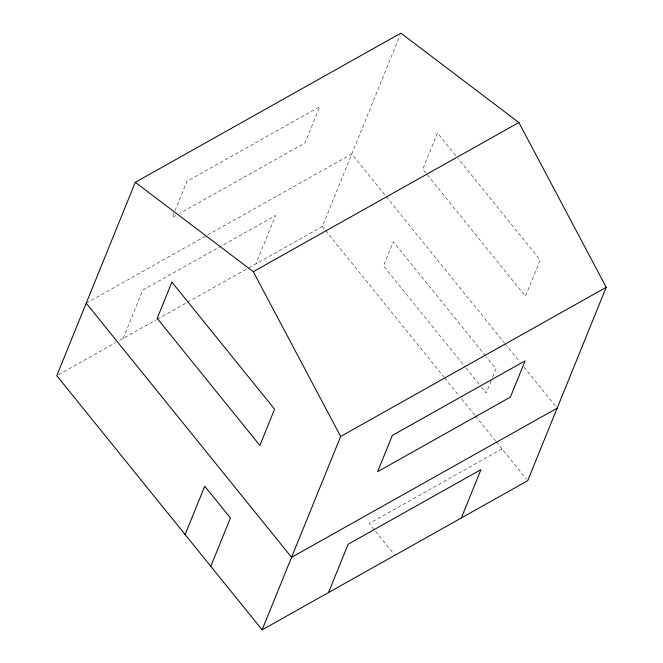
<?xml version="1.0" encoding="UTF-8"?>
<svg xmlns="http://www.w3.org/2000/svg" width="663" height="663" viewBox="0 0 663 663"><rect width="100%" height="100%" fill="white"/><g stroke="black" fill="none" stroke-linecap="round" stroke-linejoin="round"><path stroke-width="0.5" stroke-dasharray="3.31 2.49" d="M123.161 338.42L142.794 290.071L275.584 215.483L255.951 263.833M248.774 267.869L322.342 226.547L400.096 35.073M491.084 380.885L486.178 392.977L481.628 387.349M492.601 377.172L495.999 368.802L486.244 356.735M175.828 215.533L172.239 217.547L186.966 181.289L319.757 106.702L305.03 142.968L179.416 213.511M86.215 303.19L351.788 154.023L385.584 195.842M58.559 374.703L115.984 342.448M119.572 340.434L156.36 319.773M157.255 319.268L247.871 268.366M502.032 448.917L369.25 523.497L394.278 554.475M455.68 155.465L437.489 132.948L422.762 169.206L525.444 296.278L540.171 260.02L458.282 158.681M386.231 196.646L504.51 343.02M505.165 343.824L520.107 362.321M524.01 367.145L555.851 406.552M485.598 355.932L393.316 241.73L383.496 265.904L465.385 367.236M466.031 368.04L480.982 386.537M322.342 226.547L324.945 229.763M325.599 230.575L444.086 377.206M444.74 378.018L459.061 395.745M461.672 398.96L474.691 415.079M475.338 415.883L495.526 440.862M496.173 441.666L526.422 479.1"/><path stroke-width="0.99" d="M135.293 182.317L56.769 375.706L262.125 629.85L527.707 480.683L606.231 287.294L518.864 122.506L400.875 33.15L135.293 182.317L253.291 271.673L340.658 436.453L262.125 629.85M185.118 534.544L204.751 486.203L230.417 517.969L210.793 566.318M328.525 592.556L348.158 544.207L480.94 469.628L461.307 517.977M253.291 271.673L518.864 122.506M340.658 436.453L606.231 287.294M557.152 408.159L291.579 557.326L86.215 303.19M171.916 282.115L157.189 318.373L259.871 445.445L274.59 409.179L171.916 282.115M392.33 435.425L377.603 471.691L510.394 397.104L525.113 360.846L392.33 435.425"/></g></svg>
